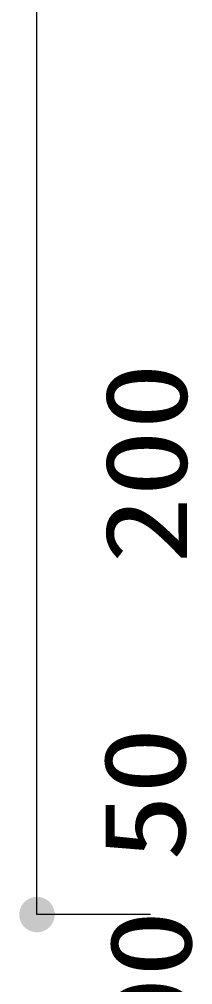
# Model space of a CAD drawing. Units: millimetres, scale not verified. Extents: x -8093 to 8093, y -5792 to 5792.
# Drawn here: x -7434 to -7251, y -3791 to -2771 of the extents above; entities that cross this region are included whole.
import ezdxf
from ezdxf.enums import TextEntityAlignment as Align

# ---------------------------------------------------------------- set-up
doc = ezdxf.new("R2010")
doc.units = ezdxf.units.MM
doc.header["$LTSCALE"] = 30
doc.layers.add('0-4_00クル-フ-6寸法', color=132, linetype='Continuous', lineweight=25)
doc.styles.add('ＭＳ ゴシック', font='')
doc.styles.get('ＭＳ ゴシック').set_extended_font_data('MS Gothic')

msp = doc.modelspace()

# ---------------------------------------------------------------- linework, layer by layer
at = {"layer": '0-4_00クル-フ-6寸法', "color": 4}
for p, q in [((-7415.47, -3716.58), (-7415.47, -1516.58)), ((-7295.47, -3716.58), (-7415.47, -3716.58))]:
    msp.add_line(p, q, dxfattribs=at)
at = {"layer": '0-4_00クル-フ-6寸法'}
for points in [[(-7415.47, -3716.58), (-7428.31, -3702.91), (-7426.49, -3701.41)], [(-7415.47, -3716.58), (-7426.49, -3701.41), (-7424.51, -3700.15)], [(-7415.47, -3716.58), (-7424.51, -3700.15), (-7422.38, -3699.15)], [(-7415.47, -3716.58), (-7422.38, -3699.15), (-7420.14, -3698.42)], [(-7415.47, -3716.58), (-7420.14, -3698.42), (-7417.82, -3697.98)], [(-7415.47, -3716.58), (-7417.82, -3697.98), (-7415.47, -3697.83)], [(-7415.47, -3716.58), (-7415.47, -3697.83), (-7413.12, -3697.98)], [(-7415.47, -3716.58), (-7413.12, -3697.98), (-7410.81, -3698.42)], [(-7415.47, -3716.58), (-7410.81, -3698.42), (-7408.57, -3699.15)], [(-7415.47, -3716.58), (-7408.57, -3699.15), (-7406.44, -3700.15)], [(-7415.47, -3716.58), (-7406.44, -3700.15), (-7404.45, -3701.41)], [(-7415.47, -3716.58), (-7404.45, -3701.41), (-7402.64, -3702.91)], [(-7415.47, -3716.58), (-7433.89, -3713.07), (-7433.31, -3710.79)], [(-7415.47, -3716.58), (-7433.31, -3710.79), (-7432.44, -3708.6)], [(-7415.47, -3716.58), (-7432.44, -3708.6), (-7431.3, -3706.54)], [(-7415.47, -3716.58), (-7431.3, -3706.54), (-7429.92, -3704.63)], [(-7415.47, -3716.58), (-7429.92, -3704.63), (-7428.31, -3702.91)], [(-7415.47, -3716.58), (-7402.64, -3702.91), (-7401.03, -3704.63)], [(-7415.47, -3716.58), (-7401.03, -3704.63), (-7399.64, -3706.54)], [(-7415.47, -3716.58), (-7399.64, -3706.54), (-7398.51, -3708.6)], [(-7415.47, -3716.58), (-7398.51, -3708.6), (-7397.64, -3710.79)], [(-7415.47, -3716.58), (-7397.64, -3710.79), (-7397.06, -3713.07)], [(-7415.47, -3716.58), (-7434.19, -3715.4), (-7433.89, -3713.07)], [(-7415.47, -3716.58), (-7434.19, -3717.76), (-7434.19, -3715.4)], [(-7415.47, -3716.58), (-7433.89, -3720.1), (-7434.19, -3717.76)], [(-7415.47, -3716.58), (-7433.31, -3722.38), (-7433.89, -3720.1)], [(-7415.47, -3716.58), (-7432.44, -3724.57), (-7433.31, -3722.38)], [(-7415.47, -3716.58), (-7431.3, -3726.63), (-7432.44, -3724.57)], [(-7415.47, -3716.58), (-7429.92, -3728.53), (-7431.3, -3726.63)], [(-7415.47, -3716.58), (-7428.31, -3730.25), (-7429.92, -3728.53)], [(-7415.47, -3716.58), (-7426.49, -3731.75), (-7428.31, -3730.25)], [(-7415.47, -3716.58), (-7424.51, -3733.01), (-7426.49, -3731.75)], [(-7415.47, -3716.58), (-7422.38, -3734.02), (-7424.51, -3733.01)], [(-7415.47, -3716.58), (-7420.14, -3734.74), (-7422.38, -3734.02)], [(-7415.47, -3716.58), (-7417.82, -3735.18), (-7420.14, -3734.74)], [(-7415.47, -3716.58), (-7415.47, -3735.33), (-7417.82, -3735.18)], [(-7415.47, -3716.58), (-7397.06, -3713.07), (-7396.76, -3715.4)], [(-7415.47, -3716.58), (-7396.76, -3715.4), (-7396.76, -3717.76)], [(-7415.47, -3716.58), (-7413.12, -3735.18), (-7415.47, -3735.33)], [(-7415.47, -3716.58), (-7410.81, -3734.74), (-7413.12, -3735.18)], [(-7415.47, -3716.58), (-7408.57, -3734.02), (-7410.81, -3734.74)], [(-7415.47, -3716.58), (-7406.44, -3733.01), (-7408.57, -3734.02)], [(-7415.47, -3716.58), (-7404.45, -3731.75), (-7406.44, -3733.01)], [(-7415.47, -3716.58), (-7402.64, -3730.25), (-7404.45, -3731.75)], [(-7415.47, -3716.58), (-7401.03, -3728.53), (-7402.64, -3730.25)], [(-7415.47, -3716.58), (-7399.64, -3726.63), (-7401.03, -3728.53)], [(-7415.47, -3716.58), (-7398.51, -3724.57), (-7399.64, -3726.63)], [(-7415.47, -3716.58), (-7397.64, -3722.38), (-7398.51, -3724.57)], [(-7415.47, -3716.58), (-7397.06, -3720.1), (-7397.64, -3722.38)], [(-7415.47, -3716.58), (-7396.76, -3717.76), (-7397.06, -3720.1)]]:
    msp.add_solid(points, dxfattribs=at)

# ---------------------------------------------------------------- texts
at = {"layer": '0-4_00クル-フ-6寸法', "color": 3, "style": 'ＭＳ ゴシック', "width": 1.2}
for s, p in [('200', (-7230.98, -3345.98)), ('50', (-7232.57, -3660.15)), ('100', (-7226.24, -3924.28))]:
    msp.add_text(s, height=86.66, rotation=90, dxfattribs=at).set_placement(p, align=Align.BOTTOM_LEFT)

doc.saveas('drawing.dxf')
